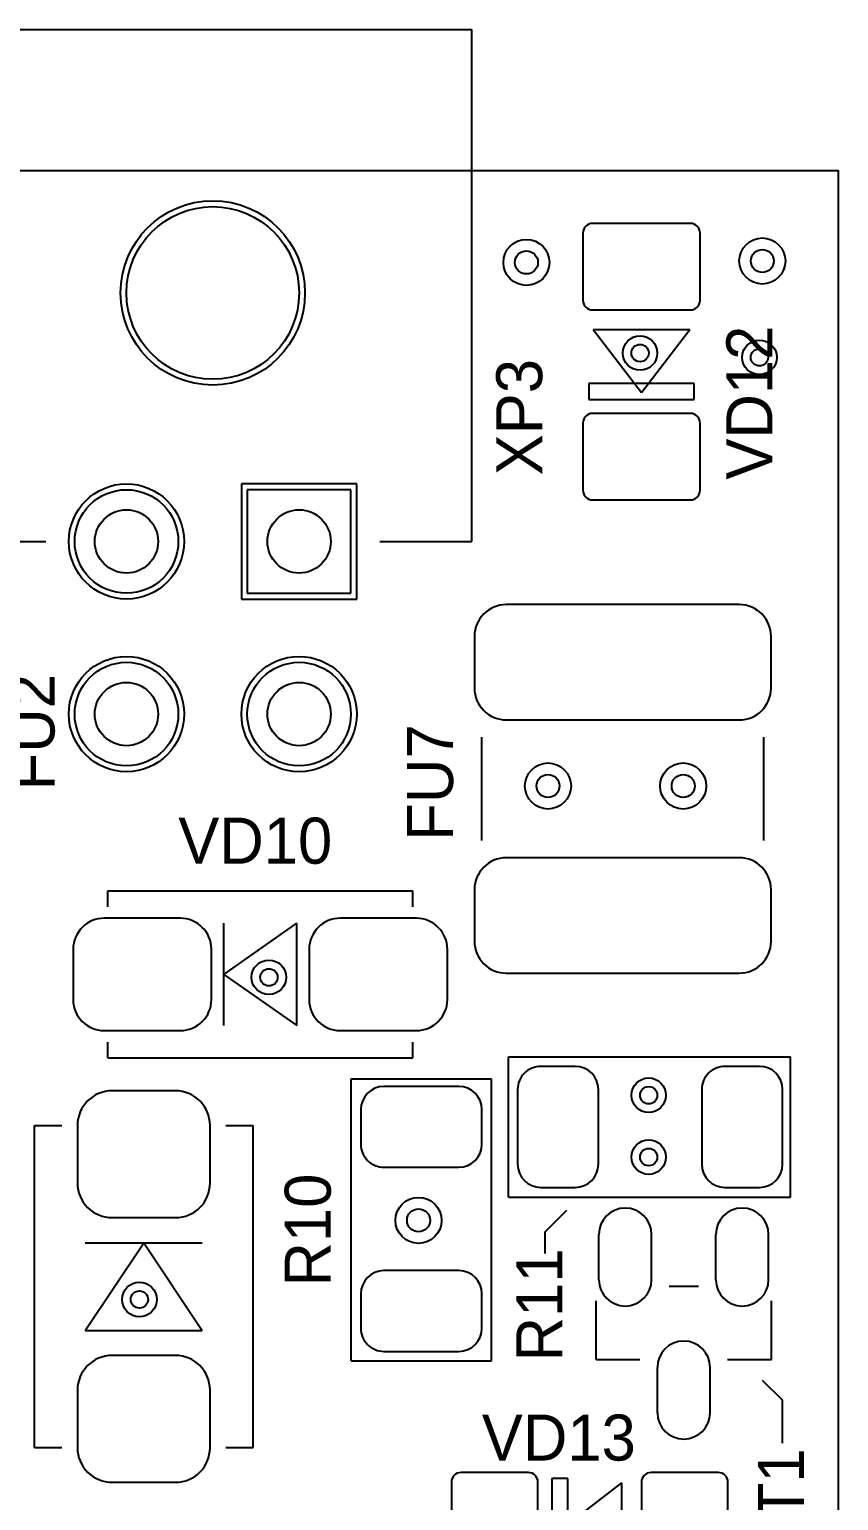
# Model space of a CAD drawing. Header units: millimetres. Extents: x 50.8 to 111.8, y 76.2 to 121.7.
# Drawn here: x 97.74 to 111.8, y 96.08 to 121.65 of the extents above; entities that cross this region are included whole.
import ezdxf

# ---------------------------------------------------------------- set-up
doc = ezdxf.new("R2010")
doc.units = ezdxf.units.MM
for name, color, linetype in [('KeepOutLayer', 6, 'Continuous'), ('MultiLayer', 9, 'Continuous'), ('TopOverlay', 2, 'Continuous'), ('TopSolder', 216, 'Continuous')]:
    doc.layers.add(name, color=color, linetype=linetype)

# ---------------------------------------------------------------- blocks, each defined once
blk = doc.blocks.new('MF_SMDF_34')
at = {"layer": 'TopOverlay'}
for p, q in [((0.9, 2.45), (-0.9, 2.45)), ((0.9, -2.45), (-0.9, -2.45))]:
    blk.add_line(p, q, dxfattribs=at)
at = {"layer": 'TopSolder'}
for p, q in [((-1.75, 2.577), (-2.65, 2.577)), ((2.65, 2.577), (1.75, 2.577)), ((-3.202, 2.025), (-3.202, -2.025)), ((-1.198, -2.025), (-1.198, 2.025)), ((1.198, 2.025), (1.198, -2.025)), ((3.202, -2.025), (3.202, 2.025)), ((-2.65, -2.577), (-1.75, -2.577)), ((1.75, -2.577), (2.65, -2.577))]:
    blk.add_line(p, q, dxfattribs=at)
for centre in [(-2.2, 0), (2.2, 0)]:
    blk.add_circle(centre, 0, dxfattribs=at)
for centre, start, end in [((-2.65, 2.025), 90, 180), ((-1.75, 2.025), 0, 90), ((1.75, 2.025), 90, 180), ((2.65, 2.025), 0, 90), ((-2.65, -2.025), 180, 270), ((-1.75, -2.025), 270, 0), ((1.75, -2.025), 180, 270), ((2.65, -2.025), 270, 0)]:
    blk.add_arc(centre, 0.552, start, end, dxfattribs=at)
blk = doc.blocks.new('RC1206_2M_46')
at = {"layer": 'TopOverlay'}
for p, q in [((-0.838, -1.219), (-0.838, 1.219)), ((4.064, 1.219), (-0.838, 1.219)), ((4.064, -1.219), (4.064, 1.219)), ((4.064, -1.219), (-0.838, -1.219))]:
    blk.add_line(p, q, dxfattribs=at)
at = {"layer": 'TopSolder'}
for p, q in [((0.3, 1.052), (-0.3, 1.052)), ((3.5, 1.052), (2.9, 1.052)), ((-0.702, 0.65), (-0.702, -0.65)), ((0.702, -0.65), (0.702, 0.65)), ((2.499, 0.65), (2.499, -0.65)), ((3.902, -0.65), (3.902, 0.65)), ((-0.3, -1.052), (0.3, -1.052)), ((2.9, -1.052), (3.5, -1.052))]:
    blk.add_line(p, q, dxfattribs=at)
for centre in [(0, 0), (3.2, 0)]:
    blk.add_circle(centre, 0, dxfattribs=at)
for centre, start, end in [((-0.3, 0.65), 90, 180), ((0.3, 0.65), 0, 90), ((2.9, 0.65), 90, 180), ((3.5, 0.65), 0, 90), ((-0.3, -0.65), 180, 270), ((0.3, -0.65), 270, 0), ((2.9, -0.65), 180, 270), ((3.5, -0.65), 270, 0)]:
    blk.add_arc(centre, 0.402, start, end, dxfattribs=at)
blk = doc.blocks.new('RC1206_2M_47')
at = {"layer": 'TopOverlay'}
for p, q in [((-0.838, 1.219), (-0.838, -1.219)), ((4.064, 1.219), (-0.838, 1.219)), ((4.064, 1.219), (4.064, -1.219)), ((4.064, -1.219), (-0.838, -1.219))]:
    blk.add_line(p, q, dxfattribs=at)
at = {"layer": 'TopSolder'}
for p, q in [((0.3, 1.052), (-0.3, 1.052)), ((3.5, 1.052), (2.9, 1.052)), ((-0.702, 0.65), (-0.702, -0.65)), ((0.702, -0.65), (0.702, 0.65)), ((2.499, 0.65), (2.499, -0.65)), ((3.902, -0.65), (3.902, 0.65)), ((-0.3, -1.052), (0.3, -1.052)), ((2.9, -1.052), (3.5, -1.052))]:
    blk.add_line(p, q, dxfattribs=at)
for centre in [(0, 0), (3.2, 0)]:
    blk.add_circle(centre, 0, dxfattribs=at)
for centre, start, end in [((-0.3, 0.65), 90, 180), ((0.3, 0.65), 0, 90), ((2.9, 0.65), 90, 180), ((3.5, 0.65), 0, 90), ((-0.3, -0.65), 180, 270), ((0.3, -0.65), 270, 0), ((2.9, -0.65), 180, 270), ((3.5, -0.65), 270, 0)]:
    blk.add_arc(centre, 0.402, start, end, dxfattribs=at)
blk = doc.blocks.new('SMA_58')
at = {"layer": 'TopOverlay'}
for p, q in [((-2.65, 1.45), (-2.65, 1.175)), ((2.65, 1.45), (-2.65, 1.45)), ((2.65, 1.45), (2.65, 1.175)), ((-0.635, 0.889), (-0.635, -0.889)), ((0.635, 0), (-0.635, 0.889)), ((0.635, 0.889), (0.635, -0.889)), ((0.635, 0), (-0.635, -0.889)), ((-2.65, -1.175), (-2.65, -1.45)), ((2.65, -1.175), (2.65, -1.45)), ((2.65, -1.45), (-2.65, -1.45))]:
    blk.add_line(p, q, dxfattribs=at)
at = {"layer": 'TopSolder'}
for p, q in [((-1.388, 0.977), (-2.713, 0.977)), ((2.713, 0.977), (1.388, 0.977)), ((-3.252, 0.437), (-3.252, -0.437)), ((-0.848, -0.437), (-0.848, 0.437)), ((0.848, 0.437), (0.848, -0.437)), ((3.252, -0.437), (3.252, 0.437)), ((-2.713, -0.977), (-1.388, -0.977)), ((1.388, -0.977), (2.713, -0.977))]:
    blk.add_line(p, q, dxfattribs=at)
for centre in [(-2.05, 0), (2.05, 0)]:
    blk.add_circle(centre, 0, dxfattribs=at)
for centre, start, end in [((-2.713, 0.437), 90, 180), ((-1.388, 0.437), 0, 90), ((1.388, 0.437), 90, 180), ((2.713, 0.437), 0, 90), ((-2.713, -0.437), 180, 270), ((-1.388, -0.437), 270, 0), ((1.388, -0.437), 180, 270), ((2.713, -0.437), 270, 0)]:
    blk.add_arc(centre, 0.539, start, end, dxfattribs=at)
blk = doc.blocks.new('SMB_59')
at = {"layer": 'TopOverlay'}
for p, q in [((2.8, 1.9), (-2.8, 1.9)), ((-2.8, 1.425), (-2.8, 1.9)), ((2.8, 1.425), (2.8, 1.9)), ((-0.762, 0), (0.762, 1.016)), ((-0.762, -1.016), (-0.762, 1.016)), ((0.762, -1.016), (0.762, 1.016)), ((0.762, -1.016), (-0.762, 0)), ((-2.8, -1.9), (-2.8, -1.425)), ((2.8, -1.9), (2.8, -1.425)), ((2.8, -1.9), (-2.8, -1.9))]:
    blk.add_line(p, q, dxfattribs=at)
at = {"layer": 'TopSolder'}
for p, q in [((-1.8, 1.152), (-2.8, 1.152)), ((2.8, 1.152), (1.8, 1.152)), ((-3.402, 0.55), (-3.402, -0.55)), ((-1.198, -0.55), (-1.198, 0.55)), ((1.198, 0.55), (1.198, -0.55)), ((3.402, -0.55), (3.402, 0.55)), ((-2.8, -1.152), (-1.8, -1.152)), ((1.8, -1.152), (2.8, -1.152))]:
    blk.add_line(p, q, dxfattribs=at)
for centre in [(-2.3, 0), (2.3, 0)]:
    blk.add_circle(centre, 0, dxfattribs=at)
for centre, start, end in [((-2.8, 0.55), 90, 180), ((-1.8, 0.55), 0, 90), ((1.8, 0.55), 90, 180), ((2.8, 0.55), 0, 90), ((-2.8, -0.55), 180, 270), ((-1.8, -0.55), 270, 0), ((1.8, -0.55), 180, 270), ((2.8, -0.55), 270, 0)]:
    blk.add_arc(centre, 0.602, start, end, dxfattribs=at)
blk = doc.blocks.new('SOD_80_60')
at = {"layer": 'TopOverlay'}
for p, q in [((-0.381, 0.914), (-0.66, 0.914)), ((-0.66, 0.914), (-0.66, -0.914)), ((0.559, 0.838), (-0.533, 0)), ((-0.381, -0.914), (-0.381, 0.914)), ((0.559, 0.838), (0.559, -0.838)), ((-0.533, 0), (0.559, -0.838)), ((-0.66, -0.914), (-0.381, -0.914))]:
    blk.add_line(p, q, dxfattribs=at)
at = {"layer": 'TopSolder'}
for p, q in [((-2.403, 0.85), (-2.403, -0.85)), ((-1.066, 1.017), (-2.236, 1.017)), ((-0.899, -0.85), (-0.899, 0.85)), ((0.899, 0.85), (0.899, -0.85)), ((2.236, 1.017), (1.066, 1.017)), ((2.403, -0.85), (2.403, 0.85)), ((-2.236, -1.017), (-1.066, -1.017)), ((1.066, -1.017), (2.236, -1.017))]:
    blk.add_line(p, q, dxfattribs=at)
for centre in [(-1.651, 0), (1.651, 0)]:
    blk.add_circle(centre, 0, dxfattribs=at)
for centre, start, end in [((-2.236, 0.85), 90, 180), ((-1.066, 0.85), 0, 90), ((1.066, 0.85), 90, 180), ((2.236, 0.85), 0, 90), ((-2.236, -0.85), 180, 270), ((-1.066, -0.85), 270, 0), ((1.066, -0.85), 180, 270), ((2.236, -0.85), 270, 0)]:
    blk.add_arc(centre, 0.167, start, end, dxfattribs=at)
blk = doc.blocks.new('SOD_80_61')
at = {"layer": 'TopOverlay'}
for p, q in [((-0.381, 0.914), (-0.66, 0.914)), ((-0.66, 0.914), (-0.66, -0.914)), ((-0.533, 0), (0.559, 0.838)), ((-0.381, -0.914), (-0.381, 0.914)), ((0.559, -0.838), (0.559, 0.838)), ((-0.533, 0), (0.559, -0.838)), ((-0.66, -0.914), (-0.381, -0.914))]:
    blk.add_line(p, q, dxfattribs=at)
at = {"layer": 'TopSolder'}
for p, q in [((-2.403, 0.85), (-2.403, -0.85)), ((-1.066, 1.017), (-2.236, 1.017)), ((-0.899, -0.85), (-0.899, 0.85)), ((0.899, 0.85), (0.899, -0.85)), ((2.236, 1.017), (1.066, 1.017)), ((2.403, -0.85), (2.403, 0.85)), ((-2.236, -1.017), (-1.066, -1.017)), ((1.066, -1.017), (2.236, -1.017))]:
    blk.add_line(p, q, dxfattribs=at)
for centre in [(-1.651, 0), (1.651, 0)]:
    blk.add_circle(centre, 0, dxfattribs=at)
for centre, start, end in [((-2.236, 0.85), 90, 180), ((-1.066, 0.85), 0, 90), ((1.066, 0.85), 90, 180), ((2.236, 0.85), 0, 90), ((-2.236, -0.85), 180, 270), ((-1.066, -0.85), 270, 0), ((1.066, -0.85), 180, 270), ((2.236, -0.85), 270, 0)]:
    blk.add_arc(centre, 0.167, start, end, dxfattribs=at)
blk = doc.blocks.new('SOT_23_123__62')
at = {"layer": 'TopOverlay'}
for p, q in [((-1.791, 2.54), (-1.791, 1.778)), ((-1.791, 2.54), (-0.775, 2.54)), ((-0.521, 1.27), (-0.521, 0.762)), ((-1.791, 0.254), (-1.791, -0.508)), ((-1.791, -0.508), (-0.775, -0.508))]:
    blk.add_line(p, q, dxfattribs=at)
at = {"layer": 'TopSolder'}
for p, q in [((-0.406, 2.49), (0.381, 2.49)), ((-0.406, 1.574), (0.381, 1.574)), ((-2.718, 1.474), (-1.931, 1.474)), ((-2.718, 0.558), (-1.931, 0.558)), ((-0.406, 0.458), (0.381, 0.458)), ((-0.406, -0.458), (0.381, -0.458))]:
    blk.add_line(p, q, dxfattribs=at)
for centre in [(-0.013, 2.032), (-2.324, 1.016), (-0.013, 0)]:
    blk.add_circle(centre, 0, dxfattribs=at)
for centre, start, end in [((-0.406, 2.032), 90, 270), ((0.381, 2.032), 270, 90), ((-2.718, 1.016), 90, 270), ((-1.931, 1.016), 270, 90), ((-0.406, 0), 90, 270), ((0.381, 0), 270, 90)]:
    blk.add_arc(centre, 0.458, start, end, dxfattribs=at)
blk = doc.blocks.new('MIF2X02PRP_65')
at = {"layer": 'MultiLayer'}
for p, q in [((0.9, 0.9), (-0.9, 0.9)), ((-0.9, 0.9), (-0.9, -0.9)), ((0.9, -0.9), (0.9, 0.9)), ((-0.9, -0.9), (0.9, -0.9))]:
    blk.add_line(p, q, dxfattribs=at)
for centre, radius in [((-3, 3), 0.9), ((0, 3), 0.9), ((-3, 3), 0.55), ((0, 3), 0.55), ((4.32, 1.5), 1.5), ((4.32, 1.5), 1.5), ((-3, 0), 0.9), ((-3, 0), 0.55), ((0, 0), 0.55)]:
    blk.add_circle(centre, radius, dxfattribs=at)
at = {"layer": 'TopOverlay'}
for p, q in [((0, 6), (0, 4.4)), ((0, 6), (8.9, 6)), ((8.9, 6), (8.9, -3)), ((0, -1.4), (0, -3)), ((0, -3), (8.9, -3))]:
    blk.add_line(p, q, dxfattribs=at)
at = {"layer": 'TopSolder'}
for p, q in [((1.002, 1.002), (-1.002, 1.002)), ((-1.002, 1.002), (-1.002, -1.002)), ((1.002, -1.002), (1.002, 1.002)), ((-1.002, -1.002), (1.002, -1.002))]:
    blk.add_line(p, q, dxfattribs=at)
for centre, radius in [((-3, 3), 1.002), ((0, 3), 1.002), ((-3, 3), 0.55), ((0, 3), 0.55), ((4.32, 1.5), 1.602), ((4.32, 1.5), 1.5), ((-3, 0), 1.002), ((-3, 0), 0.55), ((0, 0), 0.55)]:
    blk.add_circle(centre, radius, dxfattribs=at)

msp = doc.modelspace()

# ---------------------------------------------------------------- linework, layer by layer
at = {"layer": 'KeepOutLayer'}
for p in [(50.8, 119.2), (111.8, 76.2)]:
    msp.add_line(p, (111.8, 119.2), dxfattribs=at)
at = {"layer": 'MultiLayer'}
for centre, radius in [((106.375, 117.6), 0.4), ((110.475, 117.625), 0.4), ((106.375, 117.6), 0.2), ((110.475, 117.625), 0.2), ((108.35, 116.025), 0.3), ((108.35, 116.025), 0.15), ((110.425, 115.95), 0.3), ((110.425, 115.95), 0.15), ((106.75, 108.5), 0.4), ((106.75, 108.5), 0.2), ((109.1, 108.5), 0.4), ((109.1, 108.5), 0.2), ((101.9, 105.175), 0.3), ((101.9, 105.175), 0.15), ((108.5, 103.125), 0.3), ((108.5, 103.125), 0.15), ((108.5, 102.05), 0.3), ((108.5, 102.05), 0.15), ((104.5, 100.95), 0.4), ((104.5, 100.95), 0.2), ((99.65, 99.575), 0.3), ((99.65, 99.575), 0.15)]:
    msp.add_circle(centre, radius, dxfattribs=at)
at = {"layer": 'TopOverlay'}
for p, q in [((106.7, 100.75), (107.075, 101.125)), ((106.7, 100.375), (106.7, 100.75)), ((110.475, 98.175), (110.825, 97.825)), ((110.825, 97.075), (110.825, 97.825))]:
    msp.add_line(p, q, dxfattribs=at)

# ---------------------------------------------------------------- block references
for name, p, rotation in [('MIF2X02PRP_65', (102.425, 112.75), 90), ('SOD_80_60', (108.375, 115.875), 90), ('MF_SMDF_34', (108.05, 108.45), 270), ('SMA_58', (101.75, 105.225), 180), ('RC1206_2M_47', (110.125, 102.575), 180), ('RC1206_2M_46', (104.55, 102.575), 270), ('SMB_59', (99.725, 99.8), 270), ('SOT_23_123__62', (110.125, 100.325), 90)]:
    msp.add_blockref(name, p, dxfattribs=dict(rotation=rotation))
msp.add_blockref('SOD_80_61', (107.475, 95.55))

# ---------------------------------------------------------------- texts
for s, p in [('VD12', (110.65, 113.825)), ('XP3', (106.65, 113.9)), ('FU2', (98.175, 108.425)), ('FU7', (105.1, 107.55)), ('R10', (102.975, 99.8)), ('R11', (107, 98.5)), ('VT1', (111.2, 95.025))]:
    msp.add_text(s, height=0.8, rotation=90, dxfattribs=at).set_placement(p)
for s, p in [('VD10', (100.325, 107.15)), ('VD13', (105.6, 96.775))]:
    msp.add_text(s, height=0.8, dxfattribs=at).set_placement(p)

doc.saveas('drawing.dxf')
